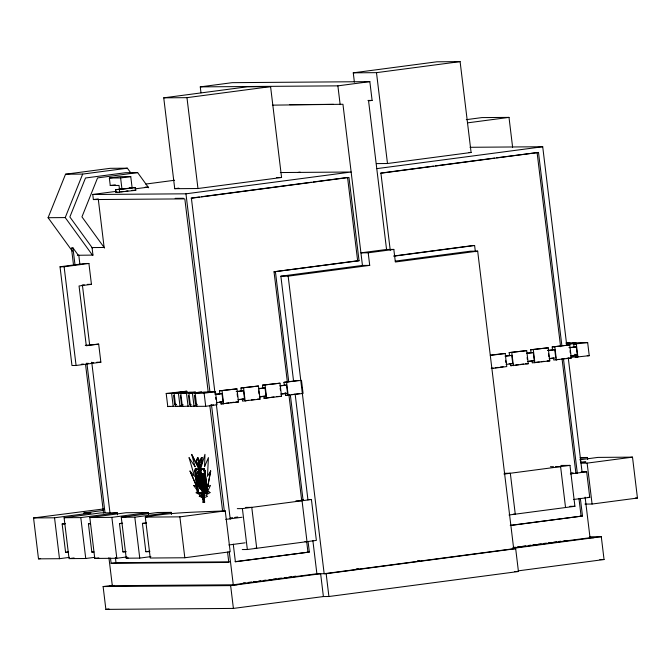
<?xml version="1.0" encoding="UTF-8"?>
<svg xmlns="http://www.w3.org/2000/svg" width="671" height="671" viewBox="0 0 671 671"><rect width="100%" height="100%" fill="white"/><g stroke="black" fill="none" stroke-linecap="round" stroke-linejoin="round"><path stroke-width="1.01" d="M203.179 478.087L203.355 475.689L203.447 478.054L202.684 477.391L203.833 478.054C203.9 475.303 204.429 483.942 204.11 479.245M204.605 466.639L204.957 454.326L201.057 467.628L201.233 468.819M200.503 477.869L200.403 481.182L201.317 483.908L200.168 482.541L200.293 485.527L200.428 482.499M204.001 487.44L204.202 485.569L204.261 487.406L203.615 486.886L204.571 487.414C204.546 487.221 204.563 491.021 204.496 488.882L204.772 489.503M201.812 476.578L202.407 480.621L201.812 476.578L202.298 476.527L203.019 473.843L201.845 475.932L202.659 476.787L203.246 473.843L204.722 476.511L205.209 480.553L204.722 480.604L204.009 477.064L204.722 476.511M203.221 475.269C201.996 477.4 202.751 480.117 204.001 482.072L202.709 480.361L202.491 481.275L203.783 483.288L204.378 483.237L205.209 480.553M202.642 480.117L202.659 476.787M204.169 482.91L202.676 480.579M202.642 473.894L203.246 473.843M203.783 483.288L202.709 480.361M202.281 476.838L203.347 475.261L204.311 476.779L202.868 473.894M196.939 475.362L197.593 476.947L196.603 474.766L198.18 470.874L198.993 470.824L198.926 471.453M197.165 475.336L197.811 476.922C196.779 481.476 200.503 484.697 200.696 488.798M197.257 473.944L198.557 470.824L198.96 473.567L197.811 476.922L196.385 476.024L196.871 475.965M198.683 485.72L200.738 488.798L200.21 488.865L197.693 485.007L198.13 483.263L198.658 483.195M198.591 471.495L198.624 470.874L199.757 472.61L200.117 475.58L198.809 473.583L198.515 471.478L198.96 471.445L198.809 473.583L200.495 475.538M198.18 484.948L198.029 483.707L197.324 483.774L198.071 483.699M200.21 488.865L200.067 486.618L198.13 483.263M200.671 470.337L202.785 483.665L202.223 483.716L200.713 470.329L201.225 469.339L204.21 469.314L204.89 470.757L207.373 491.524L207.096 493.068M203.523 493.915L202.6 483.665M202.91 486.232L203.363 489.385L202.91 486.232L204.11 484.395L203.573 484.185L202.936 485.729L203.279 486.45L204.127 485.242C205.661 486.869 205.334 489.268 204.781 491.197M204.118 484.143C205.62 486.181 206.207 489.125 204.974 491.449L204.429 491.491L203.422 489.889L203.598 489.184L204.714 490.526M203.976 489.134L203.657 486.4M204.429 491.491L203.598 489.184M204.571 486.492L203.741 484.194L203.816 485.292L204.949 486.441L203.791 484.42L203.967 485.276M204.848 490.535L204.345 490.576L204.848 490.535L204.806 491.44L203.422 489.889M205.234 489.184L204.63 486.685L205.267 486.249M201.09 470.329L200.025 470.43L200.159 468.92L200.906 468.819M200.335 470.43L200.47 469.44L201.225 469.339M198.188 493.512L202.273 493.395L198.188 493.512L197.417 491.675L194.892 470.807L195.219 468.962L195.966 468.861L195.605 470.715L196.326 476.678M203.128 493.479L203.875 493.378L203.565 492.673L202.726 492.749L203.128 493.479L206.458 493.453L206.785 491.6L204.261 470.74L203.489 468.895L204.244 468.803L205.016 470.639L207.507 491.507M206.458 493.453L207.213 493.353L207.54 491.499L206.66 491.625L206.383 493.168L202.818 492.766M207.683 486.676L210.677 470.891L207.725 486.676L210.509 485.385L207.767 491.155L209.973 492.648L207.8 491.147M202.239 493.101L198.197 493.227L197.551 491.692L195.035 470.925L195.378 469.474L196.125 469.381L195.789 470.824L198.264 491.6L198.91 493.135L202.374 492.682M204.361 480.344L204.806 481.258L204.001 483.288L203.791 482.113L204.739 480.293L204.169 482.072M201.518 493.487L201.745 492.757L201.485 493.202M200.47 486.601L201.552 484.269L200.847 486.55L200.067 486.618M204.89 489.234C203.447 492.153 205.846 491.222 204.89 489.234L205.267 489.184M203.59 489.62L203.699 488.974L203.439 489.637M204.185 480.721L203.724 479.983C202.734 482.004 203.833 478.482 204.445 480.688M199.958 482.508C197.777 488.362 200.637 477.282 200.554 485.494M72.317 251.113L48.094 217.706L65.54 174.217L110.245 168.32L127.373 168.195L130.4 172.372M116.36 191.336L92.757 194.447L93.378 199.564L98.26 198.918L104.139 247.482L92.053 247.565L92.967 255.097L92.481 255.165L65.221 217.58L82.667 174.091L127.373 168.195M197.844 476.452L198.65 473.583L198.18 470.874M200.772 486.55L200.797 488.84L201.51 487.087L201.174 484.319M203.565 493.915L201.896 483.246M203.279 486.45L203.573 484.185M197.987 457.84L196.469 461.43L199.673 468.794L196.242 461.463C199.094 448.807 200.512 474.842 197.76 457.865M204.571 466.647L208.421 457.597L207.482 476.309L210.677 470.891M199.841 466.429L201.669 462.445L201.459 457.572L202.055 457.488L202.273 462.369L200.444 466.353L199.841 466.429L199.597 460.885L201.459 457.572M197.542 483.766L197.995 482.793L197.291 476.989M201.065 476.444L202.223 475.882M203.9 477.383L203.573 478.087L203.087 475.722M204.563 486.92L204.303 487.448L203.942 485.603M200.663 459.979L202.055 457.488M203.154 497.79L199.287 496.364L200.855 495.198L195.974 492.757L197.819 491.222L193.718 485.51M202.827 497.102L203.33 496.834L203.573 498.88L202.592 498.914L202.348 496.867L202.902 497.077L203.045 498.914M199.287 496.364L200.855 495.198M209.973 492.648L205.695 495.164L207.54 496.297L204.059 497.781M200.99 92.816L200.268 86.878L232.225 82.667L369.838 81.636L372.111 100.424L368.572 100.885L386.555 249.469L393.827 249.419L395.353 262L477.677 251.147L513.684 548.71L515.68 548.693L518.44 571.507L328.916 596.511L323.397 596.553L233.399 608.421L105.875 609.377L103.116 586.563L112.611 585.305M163.741 97.832L247.356 86.802L270.581 86.626L281.577 177.488L197.962 188.517L174.737 188.694L163.741 97.832L186.966 97.656L270.581 86.626M354.389 82.122L353.265 72.829L436.88 61.799L460.105 61.623L471.101 152.485L387.486 163.514L376.381 163.598M353.265 72.829L376.49 72.653L460.105 61.623M200.268 86.878L337.882 85.854L369.838 81.636M272.392 105.146L342.948 104.273L362.449 265.439L369.721 265.389L368.194 252.799L360.923 252.85L386.555 249.469M466.311 119.656L481.904 117.593L509.004 117.391L512.61 147.209M467.427 122.877L509.004 117.391M148.643 187.779L137.647 172.615L97.58 177.899L81.946 216.876L104.542 248.035M109.348 178.025L119.497 176.691L130.761 176.607L132.128 187.922L121.979 189.256L119.48 189.281L119.019 185.439L110.254 185.498L109.348 178.025L120.612 177.941L130.761 176.607M110.254 185.498L115.328 184.835M145.699 184.072L174.552 180.264M129.671 187.863L135.433 187.57L135.768 190.321L115.94 192.468L115.605 189.717L120.629 189.054M115.605 189.717L135.433 187.57M134.837 188.903L148.182 187.142L145.162 187.159M115.94 192.468L117.945 192.208M120.965 191.805L122.969 191.545M125.98 191.143L127.993 190.883M174.737 188.694L178.863 188.148M298.109 172.413L300.163 172.145M92.766 194.506L185.959 193.81L351.143 172.019L280.344 172.548M376.775 168.639L542.713 146.748L566.743 345.364M191.084 198.096L199.371 197.006M201.443 196.729L311.294 182.244M313.365 181.967L347.561 177.454L357.643 260.759L359.052 260.751L348.97 177.446L191.394 198.23L215.156 394.556M380.549 173.101L433.424 166.131M435.496 165.854L494.586 158.062M496.657 157.786L538.494 152.443L561.87 345.649M538.494 152.443L380.927 173.227L390.254 250.367M60.021 266.781L84.814 263.51L88.916 263.477L91.441 284.345L79.044 285.98L86.282 345.75L98.679 344.114L100.868 362.206L76.075 365.477L71.965 365.51L60.021 266.781L64.122 266.748L88.916 263.477M82.172 285.058L84.236 284.781M368.194 252.799L393.827 249.419M287.339 381.816L274.028 271.789L357.643 260.759M393.726 256.003L473.214 245.519L474.615 245.502L475.37 251.734M274.028 271.789L359.052 260.751M394.103 256.129L474.615 245.502M293.596 381.287L280.872 276.2L362.449 265.439M395.278 261.111L470.405 251.197L477.677 251.147M280.872 276.2L288.153 276.15L369.721 265.389M85.276 345.372L98.679 344.114M81.266 364.278L83.33 364.009M86.433 363.598L88.497 363.33M91.591 362.919L93.663 362.642M166.198 393.483L186.848 391.193L171.633 393.441L166.198 393.483L167.784 406.567L176.255 406.131M174.116 393.424L187.544 392.191L174.116 393.424L175.693 406.509L183.057 406.081M180.784 393.374L189.885 392.174L195.596 392.132L186.496 393.332L180.784 393.374L182.369 406.458L191.118 406.022M565.997 343.258L570.04 342.722L566.232 342.747M188.937 393.307L201.543 392.082L188.937 393.307L190.522 406.4L197.056 405.972M566.408 343.502L575.986 342.68L566.886 343.879M553.541 358.02L553.785 360.033L571.306 358.046L569.604 343.854L578.704 342.655L587.662 342.587L589.247 355.68L575.29 357.19L574.93 354.171M195.16 393.265L204.261 392.065L215.45 391.705L217.027 404.798L205.703 406.29L196.746 406.358L195.16 393.265L204.118 393.198L215.45 391.705M219.803 393.869L219.434 390.849L236.955 388.87L238.54 401.954L221.019 403.942L220.776 401.929M241.317 391.034L240.948 388.014L258.469 386.026L260.054 399.119L242.533 401.099L242.29 399.086M262.822 388.199L262.462 385.171L279.983 383.191L281.56 396.284L264.047 398.264L263.795 396.251M284.336 385.355L283.967 382.336L297.865 380.499M490.644 355.06L505.188 353.474L506.773 366.559L491.877 368.522M509.541 355.638L509.172 352.619L526.693 350.631L528.278 363.724L510.757 365.703L510.514 363.69M531.055 352.803L530.686 349.776L548.207 347.796L549.792 360.889L532.271 362.868L532.028 360.855M552.199 346.941L569.721 344.961L552.199 346.941L552.56 349.96M574.074 347.125L573.705 344.106L575.936 343.812L569.604 343.854M219.434 390.849L236.955 388.87M240.948 388.014L258.469 386.026M262.462 385.171L279.983 383.191M283.967 382.336L301.489 380.356L303.074 393.441L285.552 395.429L285.192 392.409M490.291 355.437L505.188 353.474M509.172 352.619L526.693 350.631M530.686 349.776L548.207 347.796M573.705 344.106L587.662 342.587M505.355 356.007L511.747 355.37L512.736 363.548L506.11 364.428M526.869 353.164L533.26 352.535L534.25 360.713L527.624 361.585M547.435 350.455L554.766 349.692L555.756 357.878L549.138 358.75M568.949 347.62L576.28 346.857L577.27 355.034L570.652 355.915M215.617 394.238L222.009 393.6L222.998 401.786L216.372 402.659M236.184 391.529L243.523 390.765L244.512 398.943L237.886 399.815M258.645 388.559L265.028 387.93L266.018 396.108L259.4 396.98M280.151 385.724L286.542 385.087L287.532 393.273L280.906 394.145M215.383 394.473L222.009 393.6M236.897 391.638L243.523 390.765M258.41 388.803L265.028 387.93M279.916 385.959L286.542 385.087M505.12 356.242L511.747 355.37M526.634 353.407L533.26 352.535M548.148 350.564L554.766 349.692M569.662 347.729L576.28 346.857M173.596 395.479L174.695 404.546L176.49 404.311M167.784 406.567L169.797 406.307M175.693 406.509L177.723 406.249M180.751 405.846L182.772 405.578M509.188 363.816L512.736 363.548M528.807 361.224L534.25 360.713M550.321 358.389L553.156 358.012M570.878 355.672L577.27 355.034M219.451 402.046L222.998 401.786M239.069 399.455L244.512 398.943M259.635 396.746L263.418 396.242M281.141 393.911L287.532 393.273M194.565 405.871L196.586 405.603M573.21 356.678L571.189 356.947L577.513 356.905L575.29 357.19M213.655 404.915L210.367 405.116M221.019 403.942L223.997 403.548M225.984 403.288L228.962 402.894M230.95 402.634L233.927 402.239M245.511 400.713L248.488 400.319M251.466 399.924L254.443 399.53M264.047 398.264L269.004 397.609M270.992 397.349L273.969 396.955M276.947 396.561L281.56 396.284M285.552 395.429L289.528 394.9M291.508 394.64L294.485 394.246M296.473 393.986L299.451 393.592M491.231 368.287L493.219 368.018M495.206 367.758L498.184 367.364M500.163 367.104L503.141 366.71M510.757 365.703L513.734 365.318M515.722 365.049L518.7 364.663M520.688 364.395L523.665 364.009M536.238 362.348L539.216 361.954M541.203 361.694L544.181 361.3M555.764 359.773L558.742 359.379M561.719 358.985L564.697 358.591M566.685 358.331L571.306 358.046M195.043 466.714L191.713 454.426L198.977 468.836M190.01 471.05L196.779 486.76L190.01 471.05L194.515 476.402L189.088 457.748M199.597 460.885L200.201 460.809L200.277 462.655M198.842 462.671L203.17 494.921L202.323 494.93L198.842 462.671L199.354 462.604L200.587 469.323M201.669 462.445L202.273 462.369M199.715 466.362L200.226 466.295M195.378 469.474L199.111 469.356L196.091 469.381L195.747 470.824L195.035 470.925M200.47 469.44L204.21 469.314M194.892 470.807L195.638 470.715M198.364 469.457L198.733 470.438L199.446 470.346M200.025 470.43L200.78 470.329M198.364 471.495L198.935 472.837M204.261 470.74L205.016 470.639M203.456 469.415L204.143 470.857L204.89 470.757L204.169 469.323M199.203 474.347L199.371 478.876L198.138 477.584L199.111 478.918L199.203 474.347L199.95 477.97M201.099 475.353L201.661 475.924M204.009 477.064L203.305 475.269M202.684 477.391L203.472 480.688M202.298 480.621L202.785 480.57M198.138 477.584L199.396 481.157L199.404 483.925M203.489 479.983L203.791 481.543L203.992 479.95M197.995 482.793L198.515 482.726M203.799 482.961L204.378 483.237M197.727 484.387L198.255 484.319M197.693 485.007L198.222 484.94M203.64 484.437L204.11 484.395M203.758 485.292L204.194 485.242M200.243 488.245L200.99 488.178L200.545 488.203L200.369 486.576L200.847 486.55M203.615 486.886L204.278 489.444M203.279 489.377L203.741 489.335M204.907 489.042L205.636 489.394M204.236 488.916L204.47 490.132L204.689 488.891M197.417 491.675L198.306 491.591L198.951 493.126L198.197 493.227M204.437 491.239L204.974 491.449M201.661 492.774L202.457 492.665M203.095 493.193L207.129 493.068L206.383 493.168M203.347 499.107L203.439 499.887L204.37 499.803L204.655 502.16L202.977 502.252L202.894 499.115L204.21 499.023L203.909 496.548L202.592 496.632L202.483 495.492L201.669 496.364L201.409 494.2L202.315 494.116L202.407 494.863M201.409 494.2L201.77 494.946L203.464 494.938L203.372 494.192L204.278 494.099L204.546 496.263L203.632 496.355L203.539 495.567L201.845 495.575M201.77 494.946L202.827 494.863M203.682 494.854L204.278 494.099L204.236 496.272M204.101 494.854L203.976 494.108M202.466 495.575L203.07 495.492M69.616 557.358L59.484 558.7L38.499 558.851L33.55 517.945L104.064 508.886M201.669 496.364L202.575 496.28L202.449 495.5M202.256 496.649L203.162 496.649L203.456 499.123L202.558 499.132L202.256 496.649L202.969 496.557M203.33 496.834L203.372 498.914M202.348 496.867L203.036 497.077L203.254 498.888M103.359 510.438L83.682 513.03L90.996 512.98L54.536 517.786L33.55 517.945M202.558 499.132L203.305 499.031M94.863 557.299L85.745 558.498L69.046 558.624L64.097 517.718L100.558 512.904L117.257 512.787L117.509 514.825M203.439 499.887L204.37 499.803M64.097 517.718L80.797 517.593L117.257 512.787M202.977 502.252L204.655 502.16M126.945 556.93L116.821 558.272L94.77 558.431L89.822 517.526L126.291 512.719L148.333 512.552L148.576 514.598M68.45 552.275L65.582 552.3L62.151 523.976L65.179 523.581M89.822 517.526L111.864 517.358L148.333 512.552M150.891 556.628L139.753 558.096L126.223 558.197L121.275 517.291L157.735 512.485L171.264 512.376L171.516 514.422M121.275 517.291L134.804 517.19L171.264 512.376M580.34 458.41L587.435 457.479L587.679 459.526M93.848 552.09L91.843 552.099L88.413 523.783L90.434 523.514M145.297 517.115C171.742 512.141 198.532 512.107 225.238 510.866L230.187 551.772L184.819 557.76L150.254 558.02L145.297 517.115L179.87 516.855L225.238 510.866M579.702 459.803L597.928 457.404L632.501 457.144L637.45 498.05L592.082 504.038L584.969 504.089M126.047 551.847L122.91 551.872L119.488 523.548L122.508 523.154M580.935 462.68L585.884 462.025L580.792 462.067M237.316 508.643L242.399 508.601L311.419 499.501L316.368 540.407L247.347 549.515L242.273 549.549M504.03 474.087L569.973 465.389L574.921 506.295L508.979 515.001M581.036 463.175L587.125 463.124L632.501 457.144M149.667 551.671L145.85 551.696L142.42 523.38L146.454 522.843M230.606 517.962L232.644 517.693M234.691 517.425L237.752 517.022M571.071 473.055L573.109 472.778M225.783 519.396L242.105 517.24M570.325 473.944L586.655 471.788L589.742 497.362L573.42 499.509M65.582 552.3L68.601 551.898M38.499 558.851L40.579 558.582M91.843 552.099L93.856 551.839M71.067 558.356L74.112 557.962M122.91 551.872L125.938 551.47M94.77 558.431L98.83 557.903M145.85 551.696L149.876 551.168M126.223 558.197L128.253 557.928M228.87 544.969L245.2 542.814M110.489 558.138L111.118 563.321L115.999 562.675L229.541 561.828M235.068 561.661L309.348 552.04L308.09 541.656M510.203 525.368L582.487 516.007L580.348 498.343M309.348 552.04L235.395 561.795L233.256 544.139M510.589 525.494L582.487 516.007M114.389 585.422L112.317 585.699L108.92 557.635M248.396 582.436L251.491 582.025M253.554 581.757L255.626 581.48M258.721 581.078L260.784 580.801M263.879 580.398L265.942 580.121M269.046 579.71L271.109 579.442M273.172 579.165L276.267 578.763M278.331 578.486L281.426 578.083M284.529 577.672L286.592 577.395M288.656 577.127L291.751 576.716M293.814 576.448L295.877 576.171M513.349 547.486L515.412 547.209M517.475 546.94L520.579 546.529M522.642 546.261L525.737 545.85M528.832 545.439L530.895 545.171M532.967 544.894L536.062 544.491M538.125 544.215L541.22 543.804M543.284 543.535L546.379 543.124M548.45 542.856L551.545 542.445M553.609 542.176L556.704 541.765M558.767 541.489L560.83 541.22M563.934 540.809L565.997 540.541M515.68 548.693L326.156 573.697L316.888 573.764L233.273 584.793L229.247 551.52M512.602 547.947L590.027 537.731L593.776 537.706M356.2 568.899L358.272 568.631M417.37 560.83L419.442 560.562M103.116 586.563L230.639 585.607L320.637 573.739L323.397 596.553M513.265 548.324L601.291 536.708L604.051 559.522L518.104 570.862M513.684 548.71L324.16 573.713L288.153 276.15M105.875 609.377L108.987 608.966M367.943 100.449L372.111 100.424M289.646 104.668L333.537 104.341M470.002 147.293L542.713 146.748M469.079 152.502L471.101 152.485M137.647 172.615L125.561 172.707L85.494 177.991L69.859 216.968L92.455 248.127M65.54 174.217L82.667 174.091M276.527 177.53L281.577 177.488M129.629 187.939L131.29 187.93M132.011 190.346L135.768 190.321M175.165 198.348L183.477 198.281M93.378 199.564L184.827 198.884L208.203 392.09M48.094 217.706L65.221 217.58M79.924 264.559L78.792 255.206L78.306 255.274L72.946 247.876L71.436 247.884L73.575 265.557M77.366 255.274L92.967 255.097M87.339 284.37L91.441 284.345M587.259 355.697L589.247 355.68M96.758 362.239L100.868 362.206M547.159 360.906L549.792 360.889M525.645 363.741L528.278 363.724M264.366 396.116L266.018 396.108M257.421 399.136L260.054 399.119M235.907 401.979L238.54 401.954M174.695 404.546L176.347 404.529M183.057 404.487L181.497 404.496L180.407 395.429M191.176 404.42L189.558 404.437L188.459 395.37M197.316 404.378L195.496 404.387L194.405 395.328M580.147 457.53L587.435 457.479M560.83 465.456L569.973 465.389M195.219 468.962L199.304 468.836L198.549 468.937L198.733 470.438M200.159 468.92L204.244 468.803M550.446 466.706L553.491 466.68M555.521 466.664L560.595 466.63L565.544 507.536M203.229 474.171L202.969 475.311L203.934 476.821M581.17 471.83L586.655 471.788M504.223 473.307L510.321 473.256L515.269 514.171L513.24 514.179M201.283 475.974L202.441 483.716M204.236 476.561L204.722 480.604M204.286 482.91L203.858 482.097M202.223 483.716L202.818 483.665M203.841 493.386L207.213 493.353M202.315 494.116L202.273 496.288M203.372 494.192L203.632 496.355M202.592 498.914L203.573 498.88M204.21 499.023L204.076 499.803M301.271 499.576L303.3 499.56M307.36 499.526L311.419 499.501M587.913 497.37L589.742 497.362M635.353 498.067L637.45 498.05M295.953 500.784L302.051 500.734L306.999 541.64L304.97 541.656M245.678 507.41L251.768 507.368L256.716 548.274L254.686 548.291M569.847 506.337L574.921 506.295M62.151 523.976L65.02 523.959M88.413 523.783L90.417 523.766M119.488 523.548L122.625 523.523M142.42 523.38L146.236 523.346M589.792 536.8L601.291 536.708M599.874 559.555L604.051 559.522M111.118 563.321L228.819 562.441L227.561 552.057M514.766 571.533L518.44 571.507M243.221 582.864L245.301 582.847M109.499 585.716L237.022 584.768M203.372 486.181L203.657 489.327M204.806 486.299L205.175 489.444M204.907 491.189L204.521 490.56L204.68 491.222M193.676 485.51L196.813 486.752M189.054 457.748L195.085 466.714M200.168 482.541L201.057 483.942M196.788 475.387L197.467 476.502M191.713 454.426L198.935 468.844M203.942 489.142L204.68 490.535M198.163 491.575L198.935 493.42L198.13 491.575L197.199 483.623M200.797 488.84L200.394 486.601M198.398 477.542L199.396 481.157M203.875 486.852L204.269 488.329M198.943 474.389L199.866 478.909M203.355 475.689L203.833 478.054M204.202 485.569L204.571 487.414M199.698 482.541L200.293 485.527M204.059 481.51L203.749 479.95L203.791 481.543M204.73 490.098L204.496 488.882L204.47 490.132M203.942 482.097L204.059 482.944M202.734 474.221L202.885 475.311M576.339 344.08L577.924 357.173M587.125 463.124L592.082 504.038M570.031 350.799L570.275 352.845M568.253 357.836L582.092 472.225M585.12 497.177L590.027 537.731M563.506 359.153L577.337 473.416M537.085 152.451L560.595 346.697M562.097 359.161L575.928 473.424M578.947 498.36L581.078 516.016M554.833 346.924L556.41 360.008M548.517 353.634L548.886 356.704M533.319 349.759L534.904 362.852M527.129 357.492L527.381 359.539M511.805 352.594L513.39 365.687M505.615 360.335L505.867 362.382M376.49 72.653L387.486 163.514M337.882 85.854L340.155 104.634M326.156 573.697L328.916 596.511M295.106 393.768L307.947 499.895M312.854 540.474L316.888 573.764M275.437 271.78L288.748 381.807M290.384 395.303L303.066 500.138M288.975 395.311L301.665 500.147M306.689 541.665L307.939 552.048M286.601 382.319L288.186 395.404M280.168 388.006L280.411 390.052M265.087 385.154L266.672 398.247M258.654 390.849L259.023 393.911M243.581 387.989L245.167 401.082M237.148 393.684L237.517 396.754M242.399 508.601L247.347 549.515M186.966 97.656L197.962 188.517M222.067 390.832L223.653 403.917M215.76 397.542L216.003 399.589M216.288 403.9L230.237 519.203M185.959 193.81L209.989 392.426M211.499 404.898L224.34 510.967M209.838 405.594L222.537 510.505M230.639 585.607L233.399 608.421M204.118 393.198L205.703 406.29M204.143 470.857L206.66 491.625M192.443 393.281L194.028 406.374M201.132 475.68L201.216 476.427M202.038 483.229L202.13 483.967M200.797 474.212L200.981 475.697M201.979 483.992L202.164 485.477M203.732 499.887L204.018 502.243M199.371 466.303L199.572 467.964M200.772 477.836L200.99 479.673M202.122 488.991L202.357 490.954L202.08 489M202.919 495.567L203.045 496.632M199.153 466.337L199.446 468.828M202.701 497.102L202.919 498.914M202.55 496.834L202.801 498.888M197.341 479.832L197.576 481.77M186.496 393.332L188.081 406.416M178.444 393.391L180.029 406.483M171.633 393.441L173.219 406.534M179.87 516.855L184.819 557.76M120.612 177.941L121.979 189.256M119.363 189.692L119.69 192.443M134.804 517.19L139.753 558.096M111.864 517.358L116.821 558.272M82.441 285.334L89.729 345.582M91.742 362.197L109.969 512.82M115.37 557.484L115.999 562.675M72.946 247.876L75.077 265.515M86.886 363.053L104.97 512.476M85.527 364.303L103.51 512.938M64.122 266.748L76.075 365.477M80.797 517.593L85.745 558.498M54.536 517.786L59.484 558.7M203.003 474.204L203.12 475.294M200.361 464.508L200.444 466.353M203.196 479.279L203.204 480.73M199.354 462.604L199.354 463.611M199.136 481.191L199.144 483.959M204.009 488.362L204.009 489.478M202.088 476.234L202.424 477.064L202.088 476.234M203.162 485.963L203.422 486.618L203.162 485.963M202.86 480.335L202.659 480.931L202.86 480.335M204.294 476.217L204.16 477.047L204.294 476.217M198.431 483.221L198.029 484.345L198.289 482.759L198.431 483.221M204.881 486.022L204.772 486.66L204.881 486.022M204.21 482.063L203.665 482.113L204.21 482.063"/></g></svg>
